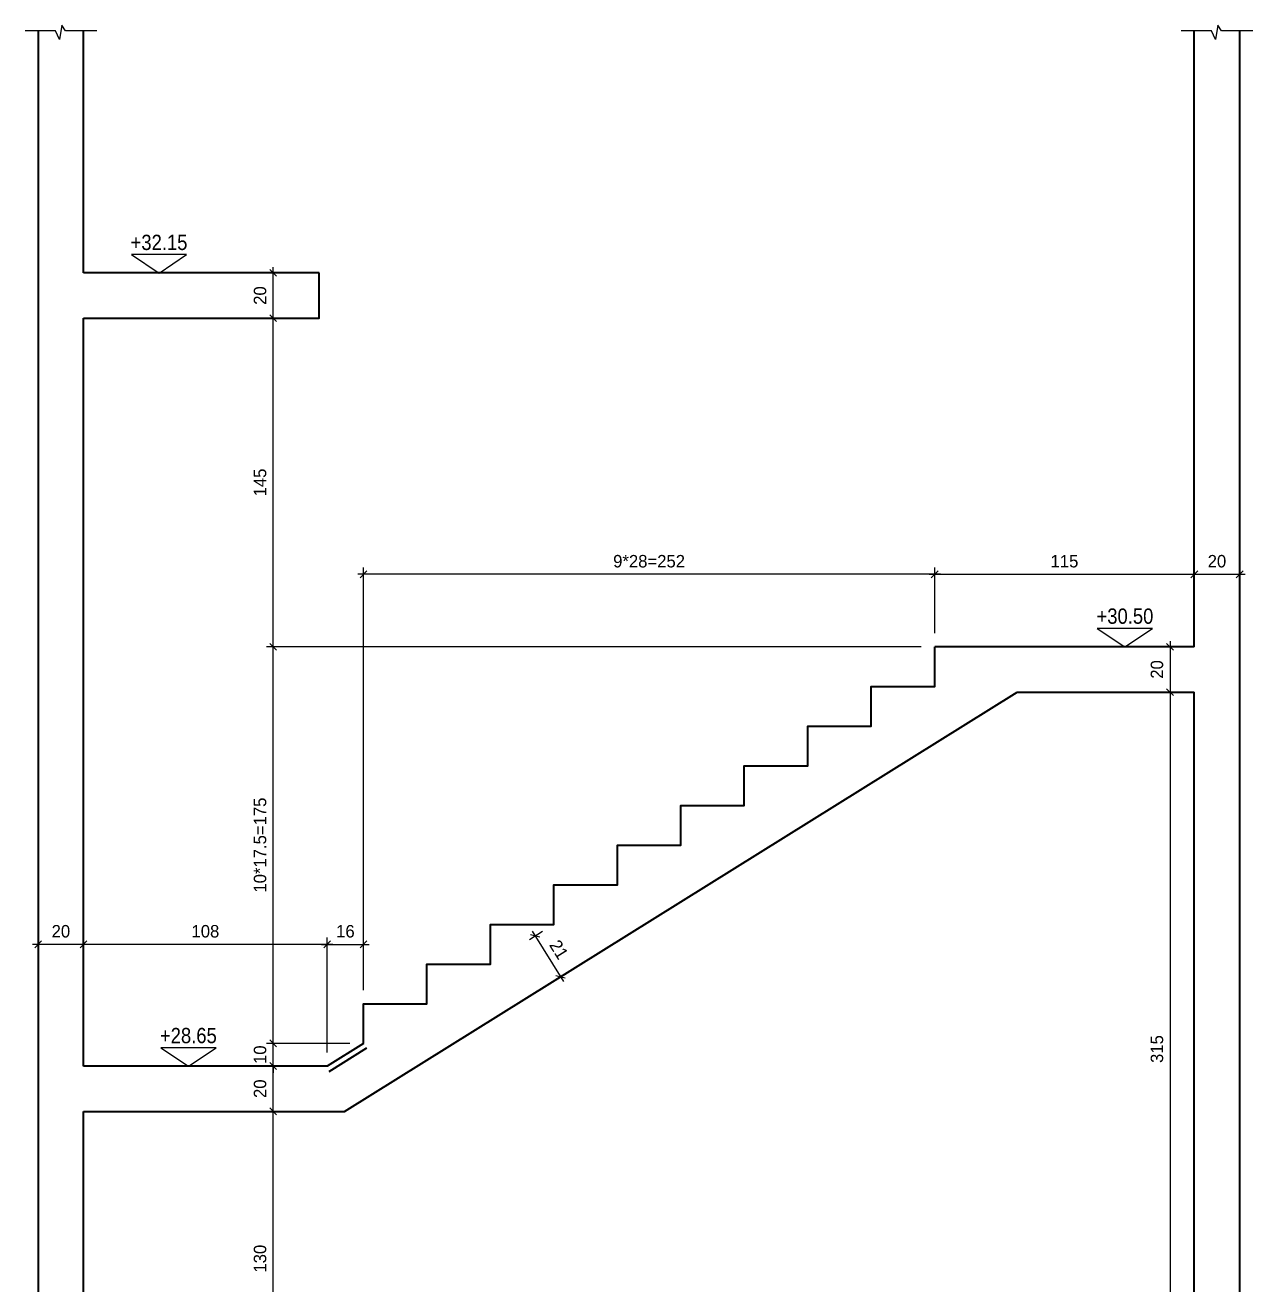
# Model space of a CAD drawing. Header units: inches. Extents: x -5298 to 11252, y 8210 to 22495.
# Drawn here: x 8392 to 8934, y 17680 to 18236 of the extents above; entities that cross this region are included whole.
import ezdxf
from ezdxf.enums import TextEntityAlignment as Align

# ---------------------------------------------------------------- set-up
doc = ezdxf.new("R2010")
doc.units = ezdxf.units.IN
doc.header["$LTSCALE"] = 55
doc.header["$MEASUREMENT"] = 0
doc.layers.get('Defpoints').update_dxf_attribs({"color": 40})
for name, color, linetype in [('break', 1, 'Continuous'), ('dim', 2, 'Continuous'), ('otm-text', 1, 'Continuous'), ('P-lines', 3, 'Continuous')]:
    doc.layers.add(name, color=color, linetype=linetype)
doc.layers.add('W-Conc', color=3, linetype='Continuous', lineweight=40)
doc.styles.add('danmm', font='danmm.shx', dxfattribs={"width": 0.9})
doc.styles.add('HEBTXT', font='hebtxt-weld.shx')
doc.styles.add('ROMANS', font='romans')
doc.dimstyles.new('25', dxfattribs={"dimtxt": 5.5, "dimasz": 3, "dimexe": 3, "dimexo": 6, "dimgap": 3, "dimtad": 1, "dimdec": 0, "dimrnd": 0.5, "dimdsep": 46, "dimtxsty": 'HEBTXT', "dimblk1": 'OBLIQUE', "dimblk2": 'OBLIQUE', "dimsah": 1, "dimcen": 1, "dimdle": 2.5, "dimclre": 9, "dimclrt": 3, "dimadec": 0, "dimazin": 0, "dimtfac": 1, "dimtdec": 0, "dimtix": 1, "dimtmove": 2, "dimatfit": 3, "dimldrblk": 'OBLIQUE', "dimfxl": 1, "dimtolj": 1, "dimarcsym": 0})

# ---------------------------------------------------------------- blocks, each defined once
blk = doc.blocks.new('MF1')
blk.add_lwpolyline([(30, 20), (0, 0), (-30, 20)], close=True)
at = {"style": 'ROMANS'}
blk.add_attdef('0', text='', height=6, dxfattribs=at).set_placement((0, 25), align=Align.CENTER)
blk = doc.blocks.new('_OBLIQUE')
at = {"color": 0, "linetype": 'ByBlock'}
blk.add_line((-0.5, -0.5), (0.5, 0.5), dxfattribs=at)
blk = doc.blocks.new('*D1327')
at = {"layer": 'Defpoints', "color": 0, "linetype": 'Continuous', "ltscale": 5, "transparency": 16777216}
for p in [(8625.31, 17839.22, -0.22), (8636.48, 17821.3, -0.05), (8628.23, 17816.16)]:
    blk.add_point(p, dxfattribs=at)
at = {"layer": 'dim', "color": 9, "linetype": 'Continuous', "lineweight": -2, "ltscale": 5, "transparency": 16777216}
for p, q in [((8620.22, 17836.05), (8614.52, 17832.49)), ((8631.39, 17818.13), (8625.68, 17814.58))]:
    blk.add_line(p, q, dxfattribs=at)
at = {"layer": 'dim', "color": 0, "linetype": 'Continuous', "lineweight": -2, "ltscale": 5, "transparency": 16777216}
blk.add_line((8615.74, 17836.2), (8629.55, 17814.04), dxfattribs=at)
at = {"layer": 'dim', "color": 0, "linetype": 'Continuous', "lineweight": -2, "ltscale": 5, "transparency": 16777216, "xscale": 3, "yscale": 3, "zscale": 3}
for p, rotation in [((8617.06, 17834.08), 121.9397705345537), ((8628.23, 17816.16), 301.9397705345537)]:
    blk.add_blockref('_OBLIQUE', p, dxfattribs=dict(at, rotation=rotation))
at = {"layer": 'dim', "color": 3, "linetype": 'Continuous', "ltscale": 5, "transparency": 16777216, "insert": (8627.52, 17828.16), "char_height": 5.5, "attachment_point": 5, "rotation": 301.9398, "style": 'HEBTXT'}
blk.add_mtext('\\A1;21', dxfattribs=at)
blk = doc.blocks.new('*D1455')
at = {"layer": 'Defpoints', "color": 0, "linetype": 'Continuous', "ltscale": 5, "transparency": 16777216}
for p in [(8501.44, 17756.72), (8504.55, 17756.72, -0.15), (8793.31, 17626.72, -0.15)]:
    blk.add_point(p, dxfattribs=at)
at = {"layer": 'dim', "color": 0, "linetype": 'Continuous', "lineweight": -2, "ltscale": 5, "transparency": 16777216}
blk.add_line((8501.44, 17624.22), (8501.44, 17759.22), dxfattribs=at)
at = {"layer": 'dim', "color": 9, "linetype": 'Continuous', "lineweight": -2, "ltscale": 5, "transparency": 16777216}
for p, q in [((8498.55, 17756.72), (8498.44, 17756.72)), ((8787.31, 17626.72), (8498.44, 17626.72))]:
    blk.add_line(p, q, dxfattribs=at)
at = {"layer": 'dim', "color": 0, "linetype": 'Continuous', "lineweight": -2, "ltscale": 5, "transparency": 16777216, "xscale": 3, "yscale": 3, "zscale": 3}
for p, rotation in [((8501.44, 17756.72), 90), ((8501.44, 17626.72), 270)]:
    blk.add_blockref('_OBLIQUE', p, dxfattribs=dict(at, rotation=rotation))
at = {"layer": 'dim', "color": 3, "linetype": 'Continuous', "ltscale": 5, "transparency": 16777216, "insert": (8495.69, 17691.72), "char_height": 5.5, "attachment_point": 5, "rotation": 90, "style": 'HEBTXT'}
blk.add_mtext('\\A1;130', dxfattribs=at)
blk = doc.blocks.new('*D1456')
at = {"layer": 'Defpoints', "color": 0, "linetype": 'Continuous', "ltscale": 5, "transparency": 16777216}
for p in [(8501.44, 17776.72), (8513.07, 17776.72, -0.15), (8504.55, 17756.72, -0.15)]:
    blk.add_point(p, dxfattribs=at)
at = {"layer": 'dim', "color": 9, "linetype": 'Continuous', "lineweight": -2, "ltscale": 5, "transparency": 16777216}
for p, q in [((8507.07, 17776.72), (8498.44, 17776.72)), ((8498.55, 17756.72), (8498.44, 17756.72))]:
    blk.add_line(p, q, dxfattribs=at)
at = {"layer": 'dim', "color": 0, "linetype": 'Continuous', "lineweight": -2, "ltscale": 5, "transparency": 16777216}
blk.add_line((8501.44, 17754.22), (8501.44, 17779.22), dxfattribs=at)
at = {"layer": 'dim', "color": 0, "linetype": 'Continuous', "lineweight": -2, "ltscale": 5, "transparency": 16777216, "xscale": 3, "yscale": 3, "zscale": 3}
for p, rotation in [((8501.44, 17776.72), 90), ((8501.44, 17756.72), 270)]:
    blk.add_blockref('_OBLIQUE', p, dxfattribs=dict(at, rotation=rotation))
at = {"layer": 'dim', "color": 3, "linetype": 'Continuous', "ltscale": 5, "transparency": 16777216, "insert": (8495.69, 17766.72), "char_height": 5.5, "attachment_point": 5, "rotation": 90, "style": 'HEBTXT'}
blk.add_mtext('\\A1;20', dxfattribs=at)
blk = doc.blocks.new('*D1457')
at = {"layer": 'Defpoints', "color": 0, "linetype": 'Continuous', "ltscale": 5, "transparency": 16777216}
for p in [(8501.44, 17786.72), (8541.31, 17786.72, -0.15), (8513.07, 17776.72, -0.15)]:
    blk.add_point(p, dxfattribs=at)
at = {"layer": 'dim', "color": 9, "linetype": 'Continuous', "lineweight": -2, "ltscale": 5, "transparency": 16777216}
for p, q in [((8535.31, 17786.72), (8498.44, 17786.72)), ((8507.07, 17776.72), (8498.44, 17776.72))]:
    blk.add_line(p, q, dxfattribs=at)
at = {"layer": 'dim', "color": 0, "linetype": 'Continuous', "lineweight": -2, "ltscale": 5, "transparency": 16777216}
for p, q in [((8501.44, 17786.72), (8501.44, 17789.72)), ((8501.44, 17776.72), (8501.44, 17786.72)), ((8501.44, 17776.72), (8501.44, 17773.72))]:
    blk.add_line(p, q, dxfattribs=at)
at = {"layer": 'dim', "color": 0, "linetype": 'Continuous', "lineweight": -2, "ltscale": 5, "transparency": 16777216, "xscale": 3, "yscale": 3, "zscale": 3}
for p, rotation in [((8501.44, 17786.72), 270), ((8501.44, 17776.72), 90)]:
    blk.add_blockref('_OBLIQUE', p, dxfattribs=dict(at, rotation=rotation))
at = {"layer": 'dim', "color": 3, "linetype": 'Continuous', "ltscale": 5, "transparency": 16777216, "insert": (8495.69, 17781.72), "char_height": 5.5, "attachment_point": 5, "rotation": 90, "style": 'HEBTXT'}
blk.add_mtext('\\A1;10', dxfattribs=at)
blk = doc.blocks.new('*D1458')
at = {"layer": 'Defpoints', "color": 0, "linetype": 'Continuous', "ltscale": 5, "transparency": 16777216}
for p in [(8501.44, 17961.72), (8793.28, 17961.72, -0.16), (8541.31, 17786.72, -0.15)]:
    blk.add_point(p, dxfattribs=at)
at = {"layer": 'dim', "color": 9, "linetype": 'Continuous', "lineweight": -2, "ltscale": 5, "transparency": 16777216}
for p, q in [((8787.28, 17961.72), (8498.44, 17961.72)), ((8535.31, 17786.72), (8498.44, 17786.72))]:
    blk.add_line(p, q, dxfattribs=at)
at = {"layer": 'dim', "color": 0, "linetype": 'Continuous', "lineweight": -2, "ltscale": 5, "transparency": 16777216}
blk.add_line((8501.44, 17784.22), (8501.44, 17964.22), dxfattribs=at)
at = {"layer": 'dim', "color": 0, "linetype": 'Continuous', "lineweight": -2, "ltscale": 5, "transparency": 16777216, "xscale": 3, "yscale": 3, "zscale": 3}
for p, rotation in [((8501.44, 17961.72), 90), ((8501.44, 17786.72), 270)]:
    blk.add_blockref('_OBLIQUE', p, dxfattribs=dict(at, rotation=rotation))
at = {"layer": 'dim', "color": 3, "linetype": 'Continuous', "ltscale": 5, "transparency": 16777216, "insert": (8495.69, 17874.22), "char_height": 5.5, "attachment_point": 5, "rotation": 90, "style": 'HEBTXT'}
blk.add_mtext('\\A1;10*17.5=175', dxfattribs=at)
blk = doc.blocks.new('*D1459')
at = {"layer": 'Defpoints', "color": 0, "linetype": 'Continuous', "ltscale": 5, "transparency": 16777216}
for p in [(8501.44, 18106.72), (8509.09, 18106.72, -0.19), (8793.28, 17961.72, -0.16)]:
    blk.add_point(p, dxfattribs=at)
at = {"layer": 'dim', "color": 0, "linetype": 'Continuous', "lineweight": -2, "ltscale": 5, "transparency": 16777216}
blk.add_line((8501.44, 17959.22), (8501.44, 18109.22), dxfattribs=at)
at = {"layer": 'dim', "color": 9, "linetype": 'Continuous', "lineweight": -2, "ltscale": 5, "transparency": 16777216}
for p, q in [((8503.09, 18106.72), (8498.44, 18106.72)), ((8787.28, 17961.72), (8498.44, 17961.72))]:
    blk.add_line(p, q, dxfattribs=at)
at = {"layer": 'dim', "color": 0, "linetype": 'Continuous', "lineweight": -2, "ltscale": 5, "transparency": 16777216, "xscale": 3, "yscale": 3, "zscale": 3}
for p, rotation in [((8501.44, 18106.72), 90), ((8501.44, 17961.72), 270)]:
    blk.add_blockref('_OBLIQUE', p, dxfattribs=dict(at, rotation=rotation))
at = {"layer": 'dim', "color": 3, "linetype": 'Continuous', "ltscale": 5, "transparency": 16777216, "insert": (8495.69, 18034.22), "char_height": 5.5, "attachment_point": 5, "rotation": 90, "style": 'HEBTXT'}
blk.add_mtext('\\A1;145', dxfattribs=at)
blk = doc.blocks.new('*D1460')
at = {"layer": 'Defpoints', "color": 0, "linetype": 'Continuous', "ltscale": 5, "transparency": 16777216}
for p in [(8501.44, 18126.72), (8509.41, 18126.72, -0.16), (8509.09, 18106.72, -0.19)]:
    blk.add_point(p, dxfattribs=at)
at = {"layer": 'dim', "color": 9, "linetype": 'Continuous', "lineweight": -2, "ltscale": 5, "transparency": 16777216}
for p, q in [((8503.41, 18126.72), (8498.44, 18126.72)), ((8503.09, 18106.72), (8498.44, 18106.72))]:
    blk.add_line(p, q, dxfattribs=at)
at = {"layer": 'dim', "color": 0, "linetype": 'Continuous', "lineweight": -2, "ltscale": 5, "transparency": 16777216}
blk.add_line((8501.44, 18104.22), (8501.44, 18129.22), dxfattribs=at)
at = {"layer": 'dim', "color": 0, "linetype": 'Continuous', "lineweight": -2, "ltscale": 5, "transparency": 16777216, "xscale": 3, "yscale": 3, "zscale": 3}
for p, rotation in [((8501.44, 18126.72), 90), ((8501.44, 18106.72), 270)]:
    blk.add_blockref('_OBLIQUE', p, dxfattribs=dict(at, rotation=rotation))
at = {"layer": 'dim', "color": 3, "linetype": 'Continuous', "ltscale": 5, "transparency": 16777216, "insert": (8495.69, 18116.72), "char_height": 5.5, "attachment_point": 5, "rotation": 90, "style": 'HEBTXT'}
blk.add_mtext('\\A1;20', dxfattribs=at)
blk = doc.blocks.new('*D1322')
at = {"layer": 'Defpoints', "color": 0, "linetype": 'Continuous', "ltscale": 5, "transparency": 16777216}
for p in [(8906.1, 17961.72), (8897.11, 17941.72), (8906.1, 17941.72)]:
    blk.add_point(p, dxfattribs=at)
at = {"layer": 'dim', "color": 9, "linetype": 'Continuous', "lineweight": -2, "ltscale": 5, "transparency": 16777216}
for p, q in [((8900.1, 17961.72), (8894.11, 17961.72)), ((8900.1, 17941.72), (8894.11, 17941.72))]:
    blk.add_line(p, q, dxfattribs=at)
at = {"layer": 'dim', "color": 0, "linetype": 'Continuous', "lineweight": -2, "ltscale": 5, "transparency": 16777216}
blk.add_line((8897.11, 17964.22), (8897.11, 17939.22), dxfattribs=at)
at = {"layer": 'dim', "color": 0, "linetype": 'Continuous', "lineweight": -2, "ltscale": 5, "transparency": 16777216, "xscale": 3, "yscale": 3, "zscale": 3}
for p, rotation in [((8897.11, 17961.72), 90), ((8897.11, 17941.72), 270)]:
    blk.add_blockref('_OBLIQUE', p, dxfattribs=dict(at, rotation=rotation))
at = {"layer": 'dim', "color": 3, "linetype": 'Continuous', "ltscale": 5, "transparency": 16777216, "insert": (8891.36, 17951.72), "char_height": 5.5, "attachment_point": 5, "rotation": 90, "style": 'HEBTXT'}
blk.add_mtext('\\A1;20', dxfattribs=at)
blk = doc.blocks.new('*D1473')
at = {"layer": 'Defpoints', "color": 0, "linetype": 'Continuous', "ltscale": 5, "transparency": 16777216}
for p in [(8906.1, 17941.72), (8897.11, 17626.72), (8902.25, 17626.72, -0.15)]:
    blk.add_point(p, dxfattribs=at)
at = {"layer": 'dim', "color": 0, "linetype": 'Continuous', "lineweight": -2, "ltscale": 5, "transparency": 16777216}
blk.add_line((8897.11, 17944.22), (8897.11, 17624.22), dxfattribs=at)
at = {"layer": 'dim', "color": 9, "linetype": 'Continuous', "lineweight": -2, "ltscale": 5, "transparency": 16777216}
for p, q in [((8900.1, 17941.72), (8894.11, 17941.72)), ((8896.25, 17626.72), (8894.11, 17626.72))]:
    blk.add_line(p, q, dxfattribs=at)
at = {"layer": 'dim', "color": 0, "linetype": 'Continuous', "lineweight": -2, "ltscale": 5, "transparency": 16777216, "xscale": 3, "yscale": 3, "zscale": 3}
for p, rotation in [((8897.11, 17941.72), 90), ((8897.11, 17626.72), 270)]:
    blk.add_blockref('_OBLIQUE', p, dxfattribs=dict(at, rotation=rotation))
at = {"layer": 'dim', "color": 3, "linetype": 'Continuous', "ltscale": 5, "transparency": 16777216, "insert": (8891.36, 17784.22), "char_height": 5.5, "attachment_point": 5, "rotation": 90, "style": 'HEBTXT'}
blk.add_mtext('\\A1;315', dxfattribs=at)
blk = doc.blocks.new('*D1520')
at = {"layer": 'Defpoints', "color": 0, "linetype": 'Continuous', "ltscale": 5, "transparency": 16777216}
for p in [(8417.81, 17830.42), (8417.81, 17776.72, -0.22), (8525.31, 17776.72, -0.15)]:
    blk.add_point(p, dxfattribs=at)
at = {"layer": 'dim', "color": 9, "linetype": 'Continuous', "lineweight": -2, "ltscale": 5, "transparency": 16777216}
for p, q in [((8417.81, 17782.72), (8417.81, 17833.42)), ((8525.31, 17782.72), (8525.31, 17833.42))]:
    blk.add_line(p, q, dxfattribs=at)
at = {"layer": 'dim', "color": 0, "linetype": 'Continuous', "lineweight": -2, "ltscale": 5, "transparency": 16777216}
blk.add_line((8527.81, 17830.42), (8415.31, 17830.42), dxfattribs=at)
at = {"layer": 'dim', "color": 0, "linetype": 'Continuous', "lineweight": -2, "ltscale": 5, "transparency": 16777216, "xscale": 3, "yscale": 3, "zscale": 3, "rotation": 180}
blk.add_blockref('_OBLIQUE', (8417.81, 17830.42), dxfattribs=at)
at = {"layer": 'dim', "color": 0, "linetype": 'Continuous', "lineweight": -2, "ltscale": 5, "transparency": 16777216, "xscale": 3, "yscale": 3, "zscale": 3}
blk.add_blockref('_OBLIQUE', (8525.31, 17830.42), dxfattribs=at)
at = {"layer": 'dim', "color": 3, "linetype": 'Continuous', "ltscale": 5, "transparency": 16777216, "insert": (8471.56, 17836.17), "char_height": 5.5, "attachment_point": 5, "style": 'HEBTXT'}
blk.add_mtext('\\A1;108', dxfattribs=at)
blk = doc.blocks.new('*D1521')
at = {"layer": 'Defpoints', "color": 0, "linetype": 'Continuous', "ltscale": 5, "transparency": 16777216}
for p in [(8397.81, 17830.42), (8397.81, 17819.13, -0.22), (8417.81, 17776.72, -0.22)]:
    blk.add_point(p, dxfattribs=at)
at = {"layer": 'dim', "color": 9, "linetype": 'Continuous', "lineweight": -2, "ltscale": 5, "transparency": 16777216}
for p, q in [((8397.81, 17825.13), (8397.81, 17833.42)), ((8417.81, 17782.72), (8417.81, 17833.42))]:
    blk.add_line(p, q, dxfattribs=at)
at = {"layer": 'dim', "color": 0, "linetype": 'Continuous', "lineweight": -2, "ltscale": 5, "transparency": 16777216}
blk.add_line((8420.31, 17830.42), (8395.31, 17830.42), dxfattribs=at)
at = {"layer": 'dim', "color": 0, "linetype": 'Continuous', "lineweight": -2, "ltscale": 5, "transparency": 16777216, "xscale": 3, "yscale": 3, "zscale": 3, "rotation": 180}
blk.add_blockref('_OBLIQUE', (8397.81, 17830.42), dxfattribs=at)
at = {"layer": 'dim', "color": 0, "linetype": 'Continuous', "lineweight": -2, "ltscale": 5, "transparency": 16777216, "xscale": 3, "yscale": 3, "zscale": 3}
blk.add_blockref('_OBLIQUE', (8417.81, 17830.42), dxfattribs=at)
at = {"layer": 'dim', "color": 3, "linetype": 'Continuous', "ltscale": 5, "transparency": 16777216, "insert": (8407.81, 17836.17), "char_height": 5.5, "attachment_point": 5, "style": 'HEBTXT'}
blk.add_mtext('\\A1;20', dxfattribs=at)
blk = doc.blocks.new('*D1522')
at = {"layer": 'Defpoints', "color": 0, "linetype": 'Continuous', "ltscale": 5, "transparency": 16777216}
for p in [(8541.31, 17830.42), (8541.31, 17804.22, -0.22), (8525.31, 17776.72, -0.15)]:
    blk.add_point(p, dxfattribs=at)
at = {"layer": 'dim', "color": 9, "linetype": 'Continuous', "lineweight": -2, "ltscale": 5, "transparency": 16777216}
for p, q in [((8525.31, 17782.72), (8525.31, 17833.42)), ((8541.31, 17810.22), (8541.31, 17833.42))]:
    blk.add_line(p, q, dxfattribs=at)
at = {"layer": 'dim', "color": 0, "linetype": 'Continuous', "lineweight": -2, "ltscale": 5, "transparency": 16777216}
blk.add_line((8522.81, 17830.42), (8543.81, 17830.42), dxfattribs=at)
at = {"layer": 'dim', "color": 0, "linetype": 'Continuous', "lineweight": -2, "ltscale": 5, "transparency": 16777216, "xscale": 3, "yscale": 3, "zscale": 3, "rotation": 180}
blk.add_blockref('_OBLIQUE', (8525.31, 17830.42), dxfattribs=at)
at = {"layer": 'dim', "color": 0, "linetype": 'Continuous', "lineweight": -2, "ltscale": 5, "transparency": 16777216, "xscale": 3, "yscale": 3, "zscale": 3}
blk.add_blockref('_OBLIQUE', (8541.31, 17830.42), dxfattribs=at)
at = {"layer": 'dim', "color": 3, "linetype": 'Continuous', "ltscale": 5, "transparency": 16777216, "insert": (8533.31, 17836.17), "char_height": 5.5, "attachment_point": 5, "style": 'HEBTXT'}
blk.add_mtext('\\A1;16', dxfattribs=at)
blk = doc.blocks.new('*D1523')
at = {"layer": 'Defpoints', "color": 0, "linetype": 'Continuous', "ltscale": 5, "transparency": 16777216}
for p in [(8907.81, 17993.71), (8907.81, 17968.64, 0.06), (8793.28, 17961.72, -0.16)]:
    blk.add_point(p, dxfattribs=at)
at = {"layer": 'dim', "color": 0, "linetype": 'Continuous', "lineweight": -2, "ltscale": 5, "transparency": 16777216}
blk.add_line((8790.78, 17993.71), (8910.31, 17993.71), dxfattribs=at)
at = {"layer": 'dim', "color": 9, "linetype": 'Continuous', "lineweight": -2, "ltscale": 5, "transparency": 16777216}
for p, q in [((8793.28, 17967.72), (8793.28, 17996.71)), ((8907.81, 17974.64), (8907.81, 17996.71))]:
    blk.add_line(p, q, dxfattribs=at)
at = {"layer": 'dim', "color": 0, "linetype": 'Continuous', "lineweight": -2, "ltscale": 5, "transparency": 16777216, "xscale": 3, "yscale": 3, "zscale": 3, "rotation": 180}
blk.add_blockref('_OBLIQUE', (8793.28, 17993.71), dxfattribs=at)
at = {"layer": 'dim', "color": 0, "linetype": 'Continuous', "lineweight": -2, "ltscale": 5, "transparency": 16777216, "xscale": 3, "yscale": 3, "zscale": 3}
blk.add_blockref('_OBLIQUE', (8907.81, 17993.71), dxfattribs=at)
at = {"layer": 'dim', "color": 3, "linetype": 'Continuous', "ltscale": 5, "transparency": 16777216, "insert": (8850.54, 17999.46), "char_height": 5.5, "attachment_point": 5, "style": 'HEBTXT'}
blk.add_mtext('\\A1;115', dxfattribs=at)
blk = doc.blocks.new('*D1524')
at = {"layer": 'Defpoints', "color": 0, "linetype": 'Continuous', "ltscale": 5, "transparency": 16777216}
for p in [(8927.81, 17993.71), (8927.81, 17985.42, 0.22), (8907.81, 17968.64, 0.06)]:
    blk.add_point(p, dxfattribs=at)
at = {"layer": 'dim', "color": 0, "linetype": 'Continuous', "lineweight": -2, "ltscale": 5, "transparency": 16777216}
blk.add_line((8905.31, 17993.71), (8930.31, 17993.71), dxfattribs=at)
at = {"layer": 'dim', "color": 9, "linetype": 'Continuous', "lineweight": -2, "ltscale": 5, "transparency": 16777216}
for p, q in [((8907.81, 17974.64), (8907.81, 17996.71)), ((8927.81, 17991.42), (8927.81, 17996.71))]:
    blk.add_line(p, q, dxfattribs=at)
at = {"layer": 'dim', "color": 0, "linetype": 'Continuous', "lineweight": -2, "ltscale": 5, "transparency": 16777216, "xscale": 3, "yscale": 3, "zscale": 3, "rotation": 180}
blk.add_blockref('_OBLIQUE', (8907.81, 17993.71), dxfattribs=at)
at = {"layer": 'dim', "color": 0, "linetype": 'Continuous', "lineweight": -2, "ltscale": 5, "transparency": 16777216, "xscale": 3, "yscale": 3, "zscale": 3}
blk.add_blockref('_OBLIQUE', (8927.81, 17993.71), dxfattribs=at)
at = {"layer": 'dim', "color": 3, "linetype": 'Continuous', "ltscale": 5, "transparency": 16777216, "insert": (8917.81, 17999.46), "char_height": 5.5, "attachment_point": 5, "style": 'HEBTXT'}
blk.add_mtext('\\A1;20', dxfattribs=at)
blk = doc.blocks.new('*D1512')
at = {"layer": 'Defpoints', "color": 0, "linetype": 'Continuous', "ltscale": 5, "transparency": 16777216}
for p in [(8541.31, 17993.71), (8793.28, 17961.72, -0.16), (8541.31, 17804.22, -0.22)]:
    blk.add_point(p, dxfattribs=at)
at = {"layer": 'dim', "color": 0, "linetype": 'Continuous', "lineweight": -2, "ltscale": 5, "transparency": 16777216}
blk.add_line((8795.78, 17993.71), (8538.81, 17993.71), dxfattribs=at)
at = {"layer": 'dim', "color": 9, "linetype": 'Continuous', "lineweight": -2, "ltscale": 5, "transparency": 16777216}
for p, q in [((8541.31, 17810.22), (8541.31, 17996.71)), ((8793.28, 17967.72), (8793.28, 17996.71))]:
    blk.add_line(p, q, dxfattribs=at)
at = {"layer": 'dim', "color": 0, "linetype": 'Continuous', "lineweight": -2, "ltscale": 5, "transparency": 16777216, "xscale": 3, "yscale": 3, "zscale": 3, "rotation": 180}
blk.add_blockref('_OBLIQUE', (8541.31, 17993.71), dxfattribs=at)
at = {"layer": 'dim', "color": 0, "linetype": 'Continuous', "lineweight": -2, "ltscale": 5, "transparency": 16777216, "xscale": 3, "yscale": 3, "zscale": 3}
blk.add_blockref('_OBLIQUE', (8793.28, 17993.71), dxfattribs=at)
at = {"layer": 'dim', "color": 3, "linetype": 'Continuous', "ltscale": 5, "transparency": 16777216, "insert": (8667.29, 17999.46), "char_height": 5.5, "attachment_point": 5, "style": 'HEBTXT'}
blk.add_mtext('\\A1;9*28=252', dxfattribs=at)

msp = doc.modelspace()

# ---------------------------------------------------------------- linework, layer by layer
at = {"layer": 'break'}
for points, elevation in [([(8423.62, 18233.56), (8409.85, 18233.56), (8408.25, 18236.02), (8407.18, 18229.67), (8405.47, 18233.56), (8392.06, 18233.56)], -0.54), ([(8933.63, 18233.56), (8919.85, 18233.56), (8918.26, 18236.02), (8917.19, 18229.67), (8915.47, 18233.56), (8902.06, 18233.56)], -0.25)]:
    msp.add_lwpolyline(points, dxfattribs=dict(at, elevation=elevation))
at = {"layer": 'W-Conc', "ltscale": 5}
for p, q in [((8397.81, 18233.56, -0.71), (8397.81, 16918.42, -0.58)), ((8417.81, 18126.72, -0.7), (8417.81, 18233.56, -0.72)), ((8907.81, 17961.72, -0.39), (8907.81, 18233.56, -0.42)), ((8927.81, 18233.56, -0.25), (8927.81, 16918.42, -0.16)), ((8417.81, 17776.72, -0.67), (8417.81, 18106.72, -0.7)), ((8532.88, 17756.72, -0.42), (8829.64, 17941.72, -0.67)), ((8907.81, 17626.72, -0.35), (8907.81, 17941.72, -0.39)), ((8542.63, 17784.6, -0.6), (8526.03, 17774.22, -0.6)), ((8417.81, 17456.72, -0.63), (8417.81, 17756.72, -0.67))]:
    msp.add_line(p, q, dxfattribs=at)
for points, elevation in [([(8521.68, 18126.72), (8417.81, 18126.72)], -0.61), ([(8417.81, 18106.72), (8521.68, 18106.72), (8521.68, 18126.72)], -0.64), ([(8541.31, 17786.72), (8541.31, 17804.22), (8569.31, 17804.22), (8569.31, 17821.72), (8597.31, 17821.72), (8597.31, 17839.22), (8625.31, 17839.22), (8625.31, 17856.72), (8653.31, 17856.72), (8653.31, 17874.22), (8681.31, 17874.22), (8681.31, 17891.72), (8709.31, 17891.72), (8709.31, 17909.22), (8737.31, 17909.22), (8737.31, 17926.72), (8765.31, 17926.72), (8765.31, 17944.22), (8793.28, 17944.22), (8793.28, 17961.72)], -0.67), ([(8907.81, 17961.72), (8793.28, 17961.72)], -0.61), ([(8829.64, 17941.72), (8907.81, 17941.72)], -0.64), ([(8541.31, 17786.72), (8525.31, 17776.72), (8417.81, 17776.72)], -0.6), ([(8417.81, 17756.72), (8532.88, 17756.72)], -0.6)]:
    msp.add_lwpolyline(points, dxfattribs=dict(at, elevation=elevation))

# ---------------------------------------------------------------- block references
at = {"layer": 'P-lines', "color": 3}
ref = msp.add_blockref('MF1', (8451.09, 18126.65, -0.61), dxfattribs=dict(at, xscale=-0.4065600000089035, yscale=0.4065600000089035, zscale=0.4065600000089035))
ref.add_attrib('-3.25', '+32.15', dxfattribs={"layer": 'otm-text', "height": 6.75, "style": 'danmm', "width": 0.9}).set_placement((8451.09, 18136.81, -0.61), align=Align.CENTER)
ref = msp.add_blockref('MF1', (8877.22, 17961.72, -0.61), dxfattribs=dict(at, xscale=-0.4065600000089035, yscale=0.4065600000089035, zscale=0.4065600000089035))
ref.add_attrib('-3.25', '+30.50', dxfattribs={"layer": 'otm-text', "height": 6.75, "style": 'danmm', "width": 0.9}).set_placement((8877.22, 17971.88, -0.61), align=Align.CENTER)
ref = msp.add_blockref('MF1', (8464.04, 17776.65, -0.6), dxfattribs=dict(at, xscale=-0.4065600000089035, yscale=0.4065600000089035, zscale=0.4065600000089035))
ref.add_attrib('-3.25', '+28.65', dxfattribs={"layer": 'otm-text', "height": 6.75, "style": 'danmm', "width": 0.9}).set_placement((8464.04, 17786.81, -0.6), align=Align.CENTER)

# ---------------------------------------------------------------- dimensions: what is measured, and where the dimension line sits
at = {"layer": 'dim', "linetype": 'Continuous', "ltscale": 5}
for base, p1, p2, picture, middle in [((8501.44, 18126.72, -0.45), (8509.09, 18106.72, -0.64), (8509.41, 18126.72, -0.61), '*D1460', (8495.69, 18116.72, -0.45)), ((8501.44, 18106.72, -0.45), (8793.28, 17961.72, -0.61), (8509.09, 18106.72, -0.64), '*D1459', (8495.69, 18034.22, -0.45)), ((8897.11, 17941.72, -0.45), (8906.1, 17961.72, -0.45), (8906.1, 17941.72, -0.45), '*D1322', (8891.36, 17951.72, -0.45)), ((8897.11, 17626.72, -0.45), (8906.1, 17941.72, -0.45), (8902.25, 17626.72, -0.6), '*D1473', (8891.36, 17784.22, -0.45)), ((8501.44, 17786.72, -0.45), (8513.07, 17776.72, -0.6), (8541.31, 17786.72, -0.6), '*D1457', (8495.69, 17781.72, -0.45)), ((8501.44, 17776.72, -0.45), (8504.55, 17756.72, -0.6), (8513.07, 17776.72, -0.6), '*D1456', (8495.69, 17766.72, -0.45)), ((8501.44, 17756.72, -0.45), (8793.31, 17626.72, -0.6), (8504.55, 17756.72, -0.6), '*D1455', (8495.69, 17691.72, -0.45))]:
    dim = msp.add_linear_dim(base=base, p1=p1, p2=p2, angle=90, dimstyle='25', dxfattribs=at)
    dim.commit()
    dim.dimension.update_dxf_attribs({"geometry": picture, "text_midpoint": middle})
dim = msp.add_linear_dim(base=(8541.31, 17993.71, -0.45), p1=(8793.28, 17961.72, -0.61), p2=(8541.31, 17804.22, -0.67), text='9*28=<>', dimstyle='25', dxfattribs=at)
dim.commit()
dim.dimension.update_dxf_attribs({"geometry": '*D1512', "text_midpoint": (8667.29, 17999.46, -0.45)})
for base, p1, p2, picture, middle in [((8907.81, 17993.71, -0.45), (8793.28, 17961.72, -0.61), (8907.81, 17968.64, -0.39), '*D1523', (8850.54, 17999.46, -0.45)), ((8927.81, 17993.71, -0.45), (8907.81, 17968.64, -0.39), (8927.81, 17985.42, -0.23), '*D1524', (8917.81, 17999.46, -0.45)), ((8397.81, 17830.42, -0.45), (8417.81, 17776.72, -0.67), (8397.81, 17819.13, -0.67), '*D1521', (8407.81, 17836.17, -0.45)), ((8417.8107, 17830.4175, -0.4511), (8525.3106, 17776.7211, -0.6034), (8417.8107, 17776.7211, -0.6678), '*D1520', (8471.5606, 17836.1675, -0.4511)), ((8541.31, 17830.42, -0.45), (8525.31, 17776.72, -0.6), (8541.31, 17804.22, -0.67), '*D1522', (8533.31, 17836.17, -0.45))]:
    dim = msp.add_linear_dim(base=base, p1=p1, p2=p2, dimstyle='25', dxfattribs=at)
    dim.commit()
    dim.dimension.update_dxf_attribs({"geometry": picture, "text_midpoint": middle})
dim = msp.add_linear_dim(base=(8501.44, 17961.72, -0.45), p1=(8541.31, 17786.72, -0.6), p2=(8793.28, 17961.72, -0.61), angle=90, text='10*17.5=<>', dimstyle='25', dxfattribs=at)
dim.commit()
dim.dimension.update_dxf_attribs({"geometry": '*D1458', "text_midpoint": (8495.69, 17874.22, -0.45)})
dim = msp.add_aligned_dim(p1=(8625.31, 17839.22, -0.67), p2=(8636.48, 17821.3, -0.51), distance=-9.72, dimstyle='25', dxfattribs=at)
dim.commit()
dim.dimension.update_dxf_attribs({"geometry": '*D1327', "text_midpoint": (8627.52, 17828.16, -0.45)})

doc.saveas('drawing.dxf')
